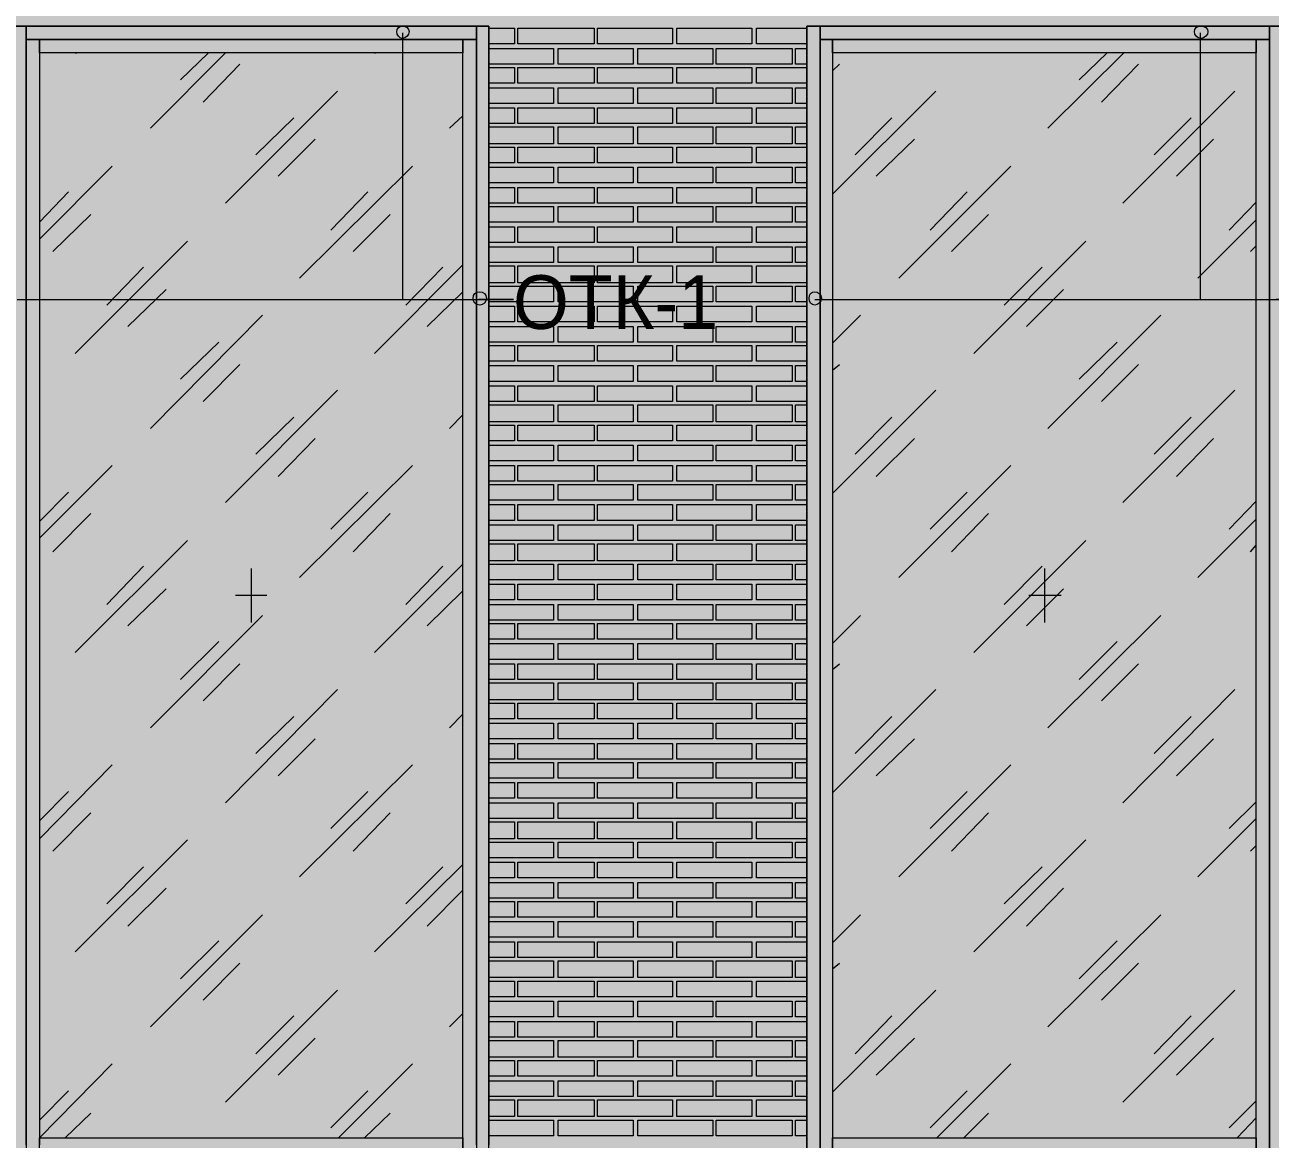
# Model space of a CAD drawing. Header units: millimetres. Extents: x -28928 to 100580, y -22867 to 36490.
# Drawn here: x 20052 to 24754, y 2729 to 6934 of the extents above; entities that cross this region are included whole.
import ezdxf

# ---------------------------------------------------------------- set-up
doc = ezdxf.new("R2010")
doc.units = ezdxf.units.MM
doc.layers.add('PDF _Геометрия', color=7, linetype='Continuous', true_color=0x8f8e8d)
doc.layers.add('PDF _Сплошная заливка', color=7, linetype='Continuous', true_color=0xffffff)
doc.layers.add('PDF _Текст', color=7, linetype='Continuous')

msp = doc.modelspace()

# ---------------------------------------------------------------- hatches: boundary and pattern name
at = {"layer": 'PDF _Сплошная заливка', "true_color": 0xdcd6cf, "transparency": 33554559}
msp.add_hatch(color=254, dxfattribs=at).paths.add_polyline_path([(29465.3, 1544.1), (29486.4, 1544.1), (29486.4, 9028.4), (4952.2, 9028.4), (4952.2, -4713.2), (29465.3, -4713.2)])

# ---------------------------------------------------------------- linework, layer by layer
at = {"layer": 'PDF _Геометрия', "color": 7, "lineweight": 9}
for points in [[(21803.4, 33.7), (21803.4, 2733), (21803.4, 3553.7), (21803.4, 5711.4), (21803.4, 6929.9), (20005.3, 6929.9)], [(20005.3, 6929.9), (20056.1, 6929.9), (20056.1, 6853.7), (20056.1, 2707.6), (20056.1, 808), (20056.1, 109.9), (20056.1, 42.2)], [(21756.8, 2707.6), (21756.8, 6853.7), (21756.8, 6929.9), (21756.8, 6879.1), (21731.4, 6879.1), (20081.4, 6879.1), (20056.1, 6879.1), (20106.8, 6879.1), (20106.8, 2707.6)], [(20056.1, 2707.6), (20056.1, 6879.1), (20056.1, 6929.9), (20081.4, 6929.9), (21731.4, 6929.9), (21756.8, 6929.9), (21803.4, 6929.9), (21803.4, 6853.7), (21803.4, 2707.6)], [(24803, 6929.9), (23004.9, 6929.9), (23004.9, 5711.4), (23004.9, 3553.7), (23004.9, 2733), (23004.9, 33.7), (23004.9, 109.9), (23004.9, 808), (23004.9, 2707.6), (23004.9, 6853.7), (23004.9, 6929.9), (23055.7, 6929.9), (23055.7, 6853.7), (23055.7, 2707.6), (23055.7, 808), (23055.7, 109.9), (23055.7, 42.2)], [(24752.2, 42.2), (24752.2, 109.9), (24752.2, 808), (24752.2, 2707.6), (24752.2, 6853.7), (24752.2, 6929.9), (24752.2, 6879.1), (24726.8, 6879.1), (23081.1, 6879.1), (23055.7, 6879.1), (23102.2, 6879.1), (23102.2, 2707.6), (23102.2, 833.4), (23055.7, 833.4), (23055.7, 2707.6), (23055.7, 6879.1), (23055.7, 6929.9), (23081.1, 6929.9), (24726.8, 6929.9), (24752.2, 6929.9), (24803, 6929.9)], [(21477.6, 6904.5), (21477.6, 5897.6), (21896.4, 5897.6), (21765.3, 5897.6)], [(24489.9, 6904.5), (24489.9, 5897.6), (24908.7, 5897.6), (24777.6, 5897.6)], [(20242.2, 6828.4), (20246.4, 6828.4)], [(20525.7, 6544.9), (20809.1, 6828.4)], [(20639.9, 6726.8), (20745.7, 6828.4)], [(21371.8, 6828.4), (21376.1, 6828.4)], [(23635.3, 6828.4), (23635.3, 6828.4)], [(23914.5, 6544.9), (24202.2, 6828.4)], [(24033, 6726.8), (24138.7, 6828.4)], [(20724.5, 6642.2), (20864.1, 6786)], [(23102.2, 6760.7), (23127.6, 6786)], [(24117.6, 6642.2), (24257.2, 6786)], [(20809.1, 6261.4), (21232.2, 6684.5)], [(23102.2, 6295.3), (23491.4, 6684.5)], [(24198, 6261.4), (24621.1, 6684.5)], [(21655.3, 6544.9), (21706.1, 6591.4)], [(20923.4, 6443.4), (21067.2, 6583)], [(23186.8, 6443.4), (23326.4, 6583)], [(24316.4, 6443.4), (24456.1, 6583)], [(21008, 6363), (21147.6, 6502.6)], [(23267.2, 6363), (23411.1, 6502.6)], [(24401.1, 6363), (24540.7, 6502.6)], [(20106.8, 6126), (20381.8, 6401)], [(21088.4, 5978), (21515.7, 6401)], [(23351.8, 5978), (23774.9, 6401)], [(20106.8, 6189.5), (20216.8, 6303.7)], [(21206.8, 6159.9), (21346.4, 6303.7)], [(23470.3, 6159.9), (23609.9, 6303.7)], [(24599.9, 6159.9), (24701.4, 6265.7)], [(20157.6, 6079.5), (20301.4, 6219.1)], [(21291.4, 6079.5), (21431.1, 6219.1)], [(23550.7, 6079.5), (23690.3, 6219.1)], [(24481.4, 5978), (24701.4, 6198)], [(20242.2, 5694.5), (20665.3, 6117.6)], [(23635.3, 5694.5), (24058.4, 6117.6)], [(24680.3, 6079.5), (24701.4, 6100.7)], [(20360.7, 5876.4), (20500.3, 6020.3)], [(21371.8, 5694.5), (21706.1, 6028.7)], [(21490.3, 5876.4), (21629.9, 6020.3)], [(23749.5, 5876.4), (23893.4, 6020.3)], [(20441.1, 5796), (20584.9, 5935.7)], [(21570.7, 5796), (21706.1, 5927.2)], [(23834.1, 5796), (23973.7, 5935.7)], [(20022.2, 5897.6), (21896.4, 5897.6)], [(23034.5, 5897.6), (24908.7, 5897.6)], [(20525.7, 5411), (20948.7, 5838.4)], [(23102.2, 5732.6), (23208, 5838.4)], [(23914.5, 5411), (24341.8, 5838.4)], [(20639.9, 5597.2), (20783.7, 5736.8)], [(24033, 5597.2), (24176.8, 5736.8)], [(20724.5, 5512.6), (20864.1, 5652.2)], [(23102.2, 5631), (23127.6, 5652.2)], [(24117.6, 5512.6), (24257.2, 5652.2)], [(20809.1, 5131.8), (21232.2, 5554.9)], [(23102.2, 5165.7), (23491.4, 5554.9)], [(24198, 5131.8), (24621.1, 5554.9)], [(21655.3, 5411), (21706.1, 5461.8)], [(20923.4, 5313.7), (21067.2, 5453.4)], [(23186.8, 5313.7), (23326.4, 5453.4)], [(24316.4, 5313.7), (24456.1, 5453.4)], [(21008, 5229.1), (21147.6, 5373)], [(23267.2, 5229.1), (23411.1, 5373)], [(24401.1, 5229.1), (24540.7, 5373)], [(20106.8, 4996.4), (20381.8, 5271.4)], [(21088.4, 4848.4), (21515.7, 5271.4)], [(23351.8, 4848.4), (23774.9, 5271.4)], [(20106.8, 5059.9), (20216.8, 5169.9)], [(21206.8, 5030.3), (21346.4, 5169.9)], [(23470.3, 5030.3), (23609.9, 5169.9)], [(24599.9, 5030.3), (24701.4, 5136)], [(20157.6, 4945.7), (20301.4, 5089.5)], [(21291.4, 4945.7), (21431.1, 5089.5)], [(23550.7, 4945.7), (23690.3, 5089.5)], [(24481.4, 4848.4), (24701.4, 5068.4)], [(20242.2, 4564.9), (20665.3, 4988)], [(23635.3, 4564.9), (24058.4, 4988)], [(24680.3, 4945.7), (24701.4, 4971)], [(20360.7, 4746.8), (20500.3, 4890.7)], [(21371.8, 4564.9), (21706.1, 4899.1)], [(21490.3, 4746.8), (21629.9, 4890.7)], [(23749.5, 4746.8), (23893.4, 4890.7)], [(20906.4, 4882.2), (20906.4, 4679.1)], [(23901.8, 4882.2), (23901.8, 4679.1)], [(20441.1, 4666.4), (20584.9, 4806)], [(21570.7, 4666.4), (21706.1, 4797.6)], [(23834.1, 4666.4), (23973.7, 4806)], [(20965.7, 4780.7), (20847.2, 4780.7)], [(23965.3, 4780.7), (23842.6, 4780.7)], [(20525.7, 4281.4), (20948.7, 4704.5)], [(23102.2, 4598.7), (23208, 4704.5)], [(23914.5, 4281.4), (24341.8, 4704.5)], [(20639.9, 4463.4), (20783.7, 4607.2)], [(24033, 4463.4), (24176.8, 4607.2)], [(20724.5, 4383), (20864.1, 4522.6)], [(23102.2, 4501.4), (23127.6, 4522.6)], [(24117.6, 4383), (24257.2, 4522.6)], [(20809.1, 3998), (21232.2, 4425.3)], [(23102.2, 4036), (23491.4, 4425.3)], [(24198, 3998), (24621.1, 4425.3)], [(21655.3, 4281.4), (21706.1, 4332.2)], [(20923.4, 4184.1), (21067.2, 4323.7)], [(23186.8, 4184.1), (23326.4, 4323.7)], [(24316.4, 4184.1), (24456.1, 4323.7)], [(21008, 4099.5), (21147.6, 4239.1)], [(23267.2, 4099.5), (23411.1, 4239.1)], [(24401.1, 4099.5), (24540.7, 4239.1)], [(20106.8, 3862.6), (20381.8, 4141.8)], [(21088.4, 3718.7), (21515.7, 4141.8)], [(23351.8, 3718.7), (23774.9, 4141.8)], [(20106.8, 3930.3), (20216.8, 4040.3)], [(21206.8, 3900.7), (21346.4, 4040.3)], [(23470.3, 3900.7), (23609.9, 4040.3)], [(24599.9, 3900.7), (24701.4, 4002.2)], [(20157.6, 3816), (20301.4, 3959.9)], [(21291.4, 3816), (21431.1, 3959.9)], [(23550.7, 3816), (23690.3, 3959.9)], [(24481.4, 3718.7), (24701.4, 3938.7)], [(20242.2, 3435.3), (20665.3, 3858.4)], [(23635.3, 3435.3), (24058.4, 3858.4)], [(24680.3, 3816), (24701.4, 3837.2)], [(21371.8, 3435.3), (21706.1, 3765.3)], [(20360.7, 3617.2), (20500.3, 3756.8)], [(21490.3, 3617.2), (21629.9, 3756.8)], [(23749.5, 3617.2), (23893.4, 3756.8)], [(20441.1, 3532.6), (20584.9, 3676.4)], [(21570.7, 3532.6), (21706.1, 3668)], [(23834.1, 3532.6), (23973.7, 3676.4)], [(20525.7, 3151.8), (20948.7, 3574.9)], [(23102.2, 3469.1), (23208, 3574.9)], [(23914.5, 3151.8), (24341.8, 3574.9)], [(20639.9, 3333.7), (20783.7, 3477.6)], [(24033, 3333.7), (24176.8, 3477.6)], [(20724.5, 3253.4), (20864.1, 3393)], [(23102.2, 3371.8), (23127.6, 3393)], [(24117.6, 3253.4), (24257.2, 3393)], [(20809.1, 2868.4), (21232.2, 3291.4)], [(23102.2, 2906.4), (23491.4, 3291.4)], [(24198, 2868.4), (24621.1, 3291.4)], [(21655.3, 3151.8), (21706.1, 3202.6)], [(20923.4, 3050.3), (21067.2, 3194.1)], [(23186.8, 3050.3), (23326.4, 3194.1)], [(24316.4, 3050.3), (24456.1, 3194.1)], [(21008, 2969.9), (21147.6, 3109.5)], [(23267.2, 2969.9), (23411.1, 3109.5)], [(24401.1, 2969.9), (24540.7, 3109.5)], [(20106.8, 2733), (21706.1, 2733), (21706.1, 2682.2), (20106.8, 2682.2), (20106.8, 2733), (20381.8, 3012.2)], [(21236.4, 2733), (21515.7, 3012.2)], [(23495.7, 2733), (23774.9, 3012.2)], [(20106.8, 2800.7), (20216.8, 2910.7)], [(21206.8, 2771), (21346.4, 2910.7)], [(23470.3, 2771), (23609.9, 2910.7)], [(24599.9, 2771), (24701.4, 2872.6)], [(20204.1, 2733), (20301.4, 2826)], [(21333.7, 2733), (21431.1, 2826)], [(23597.2, 2733), (23690.3, 2826)], [(24629.5, 2733), (24701.4, 2809.1)]]:
    msp.add_lwpolyline(points, dxfattribs=at)
at = {"layer": 'PDF _Геометрия', "lineweight": 9}
for points in [[(21803.4, 6921.4), (21900.7, 6921.4), (21900.7, 6862.2), (21803.4, 6862.2)], [(23004.9, 6862.2), (22814.5, 6862.2), (22814.5, 6921.4), (23004.9, 6921.4)], [(21803.4, 6845.3), (21904.9, 6845.3), (22048.7, 6845.3), (22048.7, 6786), (21904.9, 6786), (21803.4, 6786)], [(23004.9, 6786), (22962.6, 6786), (22962.6, 6845.3), (23004.9, 6845.3)], [(21803.4, 6773.4), (21900.7, 6773.4), (21900.7, 6714.1), (21803.4, 6714.1)], [(23004.9, 6714.1), (22814.5, 6714.1), (22814.5, 6773.4), (23004.9, 6773.4)], [(21803.4, 6697.2), (21904.9, 6697.2), (22048.7, 6697.2), (22048.7, 6638), (21904.9, 6638), (21803.4, 6638)], [(23004.9, 6638), (22962.6, 6638), (22962.6, 6697.2), (23004.9, 6697.2)], [(21803.4, 6621), (21900.7, 6621), (21900.7, 6561.8), (21803.4, 6561.8)], [(23004.9, 6561.8), (22814.5, 6561.8), (22814.5, 6621), (23004.9, 6621)], [(21803.4, 6549.1), (21904.9, 6549.1), (22048.7, 6549.1), (22048.7, 6485.7), (21904.9, 6485.7), (21803.4, 6485.7)], [(23004.9, 6485.7), (22962.6, 6485.7), (22962.6, 6549.1), (23004.9, 6549.1)], [(21803.4, 6473), (21900.7, 6473), (21900.7, 6413.7), (21803.4, 6413.7)], [(23004.9, 6413.7), (22814.5, 6413.7), (22814.5, 6473), (23004.9, 6473)], [(21803.4, 6396.8), (21904.9, 6396.8), (22048.7, 6396.8), (22048.7, 6337.6), (21904.9, 6337.6), (21803.4, 6337.6)], [(23004.9, 6337.6), (22962.6, 6337.6), (22962.6, 6396.8), (23004.9, 6396.8)], [(21803.4, 6320.7), (21900.7, 6320.7), (21900.7, 6261.4), (21803.4, 6261.4)], [(23004.9, 6261.4), (22814.5, 6261.4), (22814.5, 6320.7), (23004.9, 6320.7)], [(21803.4, 6248.7), (21904.9, 6248.7), (22048.7, 6248.7), (22048.7, 6189.5), (21904.9, 6189.5), (21803.4, 6189.5)], [(23004.9, 6189.5), (22962.6, 6189.5), (22962.6, 6248.7), (23004.9, 6248.7)], [(21803.4, 6172.6), (21900.7, 6172.6), (21900.7, 6113.4), (21803.4, 6113.4)], [(23004.9, 6113.4), (22814.5, 6113.4), (22814.5, 6172.6), (23004.9, 6172.6)], [(21803.4, 6096.4), (21904.9, 6096.4), (22048.7, 6096.4), (22048.7, 6037.2), (21904.9, 6037.2), (21803.4, 6037.2)], [(23004.9, 6037.2), (22962.6, 6037.2), (22962.6, 6096.4), (23004.9, 6096.4)], [(21803.4, 6024.5), (21900.7, 6024.5), (21900.7, 5961), (21803.4, 5961)], [(23004.9, 5961), (22814.5, 5961), (22814.5, 6024.5), (23004.9, 6024.5)], [(21803.4, 5948.4), (21904.9, 5948.4), (22048.7, 5948.4), (22048.7, 5889.1), (21904.9, 5889.1), (21803.4, 5889.1)], [(23004.9, 5889.1), (22962.6, 5889.1), (22962.6, 5948.4), (23004.9, 5948.4)], [(21803.4, 5872.2), (21900.7, 5872.2), (21900.7, 5813), (21803.4, 5813)], [(23004.9, 5813), (22814.5, 5813), (22814.5, 5872.2), (23004.9, 5872.2)], [(21803.4, 5796), (21904.9, 5796), (22048.7, 5796), (22048.7, 5736.8), (21904.9, 5736.8), (21803.4, 5736.8)], [(23004.9, 5736.8), (22962.6, 5736.8), (22962.6, 5796), (23004.9, 5796)], [(21803.4, 5724.1), (21900.7, 5724.1), (21900.7, 5664.9), (21803.4, 5664.9)], [(23004.9, 5664.9), (22814.5, 5664.9), (22814.5, 5724.1), (23004.9, 5724.1)], [(21803.4, 5648), (21904.9, 5648), (22048.7, 5648), (22048.7, 5588.7), (21904.9, 5588.7), (21803.4, 5588.7)], [(23004.9, 5588.7), (22962.6, 5588.7), (22962.6, 5648), (23004.9, 5648)], [(21803.4, 5571.8), (21900.7, 5571.8), (21900.7, 5512.6), (21803.4, 5512.6)], [(23004.9, 5512.6), (22814.5, 5512.6), (22814.5, 5571.8), (23004.9, 5571.8)], [(21803.4, 5499.9), (21904.9, 5499.9), (22048.7, 5499.9), (22048.7, 5436.4), (21904.9, 5436.4), (21803.4, 5436.4)], [(23004.9, 5436.4), (22962.6, 5436.4), (22962.6, 5499.9), (23004.9, 5499.9)], [(21803.4, 5423.7), (21900.7, 5423.7), (21900.7, 5364.5), (21803.4, 5364.5)], [(23004.9, 5364.5), (22814.5, 5364.5), (22814.5, 5423.7), (23004.9, 5423.7)], [(21803.4, 5347.6), (21904.9, 5347.6), (22048.7, 5347.6), (22048.7, 5288.4), (21904.9, 5288.4), (21803.4, 5288.4)], [(23004.9, 5288.4), (22962.6, 5288.4), (22962.6, 5347.6), (23004.9, 5347.6)], [(21803.4, 5271.4), (21900.7, 5271.4), (21900.7, 5212.2), (21803.4, 5212.2)], [(23004.9, 5212.2), (22814.5, 5212.2), (22814.5, 5271.4), (23004.9, 5271.4)], [(21803.4, 5199.5), (21904.9, 5199.5), (22048.7, 5199.5), (22048.7, 5140.3), (21904.9, 5140.3), (21803.4, 5140.3)], [(23004.9, 5140.3), (22962.6, 5140.3), (22962.6, 5199.5), (23004.9, 5199.5)], [(21803.4, 5123.4), (21900.7, 5123.4), (21900.7, 5064.1), (21803.4, 5064.1)], [(23004.9, 5064.1), (22814.5, 5064.1), (22814.5, 5123.4), (23004.9, 5123.4)], [(21803.4, 5047.2), (21904.9, 5047.2), (22048.7, 5047.2), (22048.7, 4988), (21904.9, 4988), (21803.4, 4988)], [(23004.9, 4988), (22962.6, 4988), (22962.6, 5047.2), (23004.9, 5047.2)], [(21803.4, 4975.3), (21900.7, 4975.3), (21900.7, 4911.8), (21803.4, 4911.8)], [(23004.9, 4911.8), (22814.5, 4911.8), (22814.5, 4975.3), (23004.9, 4975.3)], [(21803.4, 4899.1), (21904.9, 4899.1), (22048.7, 4899.1), (22048.7, 4839.9), (21904.9, 4839.9), (21803.4, 4839.9)], [(23004.9, 4839.9), (22962.6, 4839.9), (22962.6, 4899.1), (23004.9, 4899.1)], [(21803.4, 4823), (21900.7, 4823), (21900.7, 4763.7), (21803.4, 4763.7)], [(23004.9, 4763.7), (22814.5, 4763.7), (22814.5, 4823), (23004.9, 4823)], [(21803.4, 4746.8), (21904.9, 4746.8), (22048.7, 4746.8), (22048.7, 4687.6), (21904.9, 4687.6), (21803.4, 4687.6)], [(23004.9, 4687.6), (22962.6, 4687.6), (22962.6, 4746.8), (23004.9, 4746.8)], [(21803.4, 4674.9), (21900.7, 4674.9), (21900.7, 4615.7), (21803.4, 4615.7)], [(23004.9, 4615.7), (22814.5, 4615.7), (22814.5, 4674.9), (23004.9, 4674.9)], [(21803.4, 4598.7), (21904.9, 4598.7), (22048.7, 4598.7), (22048.7, 4539.5), (21904.9, 4539.5), (21803.4, 4539.5)], [(23004.9, 4539.5), (22962.6, 4539.5), (22962.6, 4598.7), (23004.9, 4598.7)], [(21803.4, 4522.6), (21900.7, 4522.6), (21900.7, 4463.4), (21803.4, 4463.4)], [(23004.9, 4463.4), (22814.5, 4463.4), (22814.5, 4522.6), (23004.9, 4522.6)], [(21803.4, 4450.7), (21904.9, 4450.7), (22048.7, 4450.7), (22048.7, 4387.2), (21904.9, 4387.2), (21803.4, 4387.2)], [(23004.9, 4387.2), (22962.6, 4387.2), (22962.6, 4450.7), (23004.9, 4450.7)], [(21803.4, 4374.5), (21900.7, 4374.5), (21900.7, 4315.3), (21803.4, 4315.3)], [(23004.9, 4315.3), (22814.5, 4315.3), (22814.5, 4374.5), (23004.9, 4374.5)], [(21803.4, 4298.4), (21904.9, 4298.4), (22048.7, 4298.4), (22048.7, 4239.1), (21904.9, 4239.1), (21803.4, 4239.1)], [(23004.9, 4239.1), (22962.6, 4239.1), (22962.6, 4298.4), (23004.9, 4298.4)], [(21803.4, 4222.2), (21900.7, 4222.2), (21900.7, 4163), (21803.4, 4163)], [(23004.9, 4163), (22814.5, 4163), (22814.5, 4222.2), (23004.9, 4222.2)], [(21803.4, 4150.3), (21904.9, 4150.3), (22048.7, 4150.3), (22048.7, 4091), (21904.9, 4091), (21803.4, 4091)], [(23004.9, 4091), (22962.6, 4091), (22962.6, 4150.3), (23004.9, 4150.3)], [(21803.4, 4074.1), (21900.7, 4074.1), (21900.7, 4014.9), (21803.4, 4014.9)], [(23004.9, 4014.9), (22814.5, 4014.9), (22814.5, 4074.1), (23004.9, 4074.1)], [(21803.4, 3998), (21904.9, 3998), (22048.7, 3998), (22048.7, 3938.7), (21904.9, 3938.7), (21803.4, 3938.7)], [(23004.9, 3938.7), (22962.6, 3938.7), (22962.6, 3998), (23004.9, 3998)], [(21803.4, 3926), (21900.7, 3926), (21900.7, 3862.6), (21803.4, 3862.6)], [(23004.9, 3862.6), (22814.5, 3862.6), (22814.5, 3926), (23004.9, 3926)], [(21803.4, 3849.9), (21904.9, 3849.9), (22048.7, 3849.9), (22048.7, 3790.7), (21904.9, 3790.7), (21803.4, 3790.7)], [(23004.9, 3790.7), (22962.6, 3790.7), (22962.6, 3849.9), (23004.9, 3849.9)], [(21803.4, 3773.7), (21900.7, 3773.7), (21900.7, 3714.5), (21803.4, 3714.5)], [(23004.9, 3714.5), (22814.5, 3714.5), (22814.5, 3773.7), (23004.9, 3773.7)], [(21803.4, 3697.6), (21904.9, 3697.6), (22048.7, 3697.6), (22048.7, 3638.4), (21904.9, 3638.4), (21803.4, 3638.4)], [(23004.9, 3638.4), (22962.6, 3638.4), (22962.6, 3697.6), (23004.9, 3697.6)], [(21803.4, 3625.7), (21900.7, 3625.7), (21900.7, 3566.4), (21803.4, 3566.4)], [(23004.9, 3566.4), (22814.5, 3566.4), (22814.5, 3625.7), (23004.9, 3625.7)], [(21803.4, 3549.5), (21904.9, 3549.5), (22048.7, 3549.5), (22048.7, 3490.3), (21904.9, 3490.3), (21803.4, 3490.3)], [(23004.9, 3490.3), (22962.6, 3490.3), (22962.6, 3549.5), (23004.9, 3549.5)], [(21803.4, 3473.4), (21900.7, 3473.4), (21900.7, 3414.1), (21803.4, 3414.1)], [(23004.9, 3414.1), (22814.5, 3414.1), (22814.5, 3473.4), (23004.9, 3473.4)], [(21803.4, 3401.4), (21904.9, 3401.4), (22048.7, 3401.4), (22048.7, 3338), (21904.9, 3338), (21803.4, 3338)], [(23004.9, 3338), (22962.6, 3338), (22962.6, 3401.4), (23004.9, 3401.4)], [(21803.4, 3325.3), (21900.7, 3325.3), (21900.7, 3266), (21803.4, 3266)], [(23004.9, 3266), (22814.5, 3266), (22814.5, 3325.3), (23004.9, 3325.3)], [(21803.4, 3249.1), (21904.9, 3249.1), (22048.7, 3249.1), (22048.7, 3189.9), (21904.9, 3189.9), (21803.4, 3189.9)], [(23004.9, 3189.9), (22962.6, 3189.9), (22962.6, 3249.1), (23004.9, 3249.1)], [(21803.4, 3173), (21900.7, 3173), (21900.7, 3113.7), (21803.4, 3113.7)], [(23004.9, 3113.7), (22814.5, 3113.7), (22814.5, 3173), (23004.9, 3173)], [(21803.4, 3101), (21904.9, 3101), (22048.7, 3101), (22048.7, 3037.6), (21904.9, 3037.6), (21803.4, 3037.6)], [(23004.9, 3037.6), (22962.6, 3037.6), (22962.6, 3101), (23004.9, 3101)], [(21803.4, 3024.9), (21900.7, 3024.9), (21900.7, 2965.7), (21803.4, 2965.7)], [(23004.9, 2965.7), (22814.5, 2965.7), (22814.5, 3024.9), (23004.9, 3024.9)], [(21803.4, 2948.7), (21904.9, 2948.7), (22048.7, 2948.7), (22048.7, 2889.5), (21904.9, 2889.5), (21803.4, 2889.5)], [(23004.9, 2889.5), (22962.6, 2889.5), (22962.6, 2948.7), (23004.9, 2948.7)], [(21803.4, 2876.8), (21900.7, 2876.8), (21900.7, 2813.4), (21803.4, 2813.4)], [(23004.9, 2813.4), (22814.5, 2813.4), (22814.5, 2876.8), (23004.9, 2876.8)], [(21803.4, 2800.7), (21904.9, 2800.7), (22048.7, 2800.7), (22048.7, 2741.4), (21904.9, 2741.4), (21803.4, 2741.4)], [(23004.9, 2741.4), (22962.6, 2741.4), (22962.6, 2800.7), (23004.9, 2800.7)]]:
    msp.add_lwpolyline(points, dxfattribs=at)
for points in [[(22201.1, 6921.4), (22201.1, 6862.2), (21913.4, 6862.2), (21913.4, 6921.4)], [(22497.2, 6921.4), (22497.2, 6862.2), (22213.7, 6862.2), (22213.7, 6921.4)], [(22797.6, 6921.4), (22797.6, 6862.2), (22514.1, 6862.2), (22514.1, 6921.4)], [(22349.1, 6786), (22205.3, 6786), (22065.7, 6786), (22065.7, 6845.3), (22205.3, 6845.3), (22349.1, 6845.3)], [(22649.5, 6786), (22505.7, 6786), (22366.1, 6786), (22366.1, 6845.3), (22505.7, 6845.3), (22649.5, 6845.3)], [(22949.9, 6786), (22806.1, 6786), (22662.2, 6786), (22662.2, 6845.3), (22806.1, 6845.3), (22949.9, 6845.3)], [(22201.1, 6773.4), (22201.1, 6714.1), (21913.4, 6714.1), (21913.4, 6773.4)], [(22497.2, 6773.4), (22497.2, 6714.1), (22213.7, 6714.1), (22213.7, 6773.4)], [(22797.6, 6773.4), (22797.6, 6714.1), (22514.1, 6714.1), (22514.1, 6773.4)], [(22349.1, 6638), (22205.3, 6638), (22065.7, 6638), (22065.7, 6697.2), (22205.3, 6697.2), (22349.1, 6697.2)], [(22649.5, 6638), (22505.7, 6638), (22366.1, 6638), (22366.1, 6697.2), (22505.7, 6697.2), (22649.5, 6697.2)], [(22949.9, 6638), (22806.1, 6638), (22662.2, 6638), (22662.2, 6697.2), (22806.1, 6697.2), (22949.9, 6697.2)], [(22201.1, 6621), (22201.1, 6561.8), (21913.4, 6561.8), (21913.4, 6621)], [(22497.2, 6621), (22497.2, 6561.8), (22213.7, 6561.8), (22213.7, 6621)], [(22797.6, 6621), (22797.6, 6561.8), (22514.1, 6561.8), (22514.1, 6621)], [(22349.1, 6485.7), (22205.3, 6485.7), (22065.7, 6485.7), (22065.7, 6549.1), (22205.3, 6549.1), (22349.1, 6549.1)], [(22649.5, 6485.7), (22505.7, 6485.7), (22366.1, 6485.7), (22366.1, 6549.1), (22505.7, 6549.1), (22649.5, 6549.1)], [(22949.9, 6485.7), (22806.1, 6485.7), (22662.2, 6485.7), (22662.2, 6549.1), (22806.1, 6549.1), (22949.9, 6549.1)], [(22201.1, 6473), (22201.1, 6413.7), (21913.4, 6413.7), (21913.4, 6473)], [(22497.2, 6473), (22497.2, 6413.7), (22213.7, 6413.7), (22213.7, 6473)], [(22797.6, 6473), (22797.6, 6413.7), (22514.1, 6413.7), (22514.1, 6473)], [(22349.1, 6337.6), (22205.3, 6337.6), (22065.7, 6337.6), (22065.7, 6396.8), (22205.3, 6396.8), (22349.1, 6396.8)], [(22649.5, 6337.6), (22505.7, 6337.6), (22366.1, 6337.6), (22366.1, 6396.8), (22505.7, 6396.8), (22649.5, 6396.8)], [(22949.9, 6337.6), (22806.1, 6337.6), (22662.2, 6337.6), (22662.2, 6396.8), (22806.1, 6396.8), (22949.9, 6396.8)], [(22201.1, 6320.7), (22201.1, 6261.4), (21913.4, 6261.4), (21913.4, 6320.7)], [(22497.2, 6320.7), (22497.2, 6261.4), (22213.7, 6261.4), (22213.7, 6320.7)], [(22797.6, 6320.7), (22797.6, 6261.4), (22514.1, 6261.4), (22514.1, 6320.7)], [(22349.1, 6189.5), (22205.3, 6189.5), (22065.7, 6189.5), (22065.7, 6248.7), (22205.3, 6248.7), (22349.1, 6248.7)], [(22649.5, 6189.5), (22505.7, 6189.5), (22366.1, 6189.5), (22366.1, 6248.7), (22505.7, 6248.7), (22649.5, 6248.7)], [(22949.9, 6189.5), (22806.1, 6189.5), (22662.2, 6189.5), (22662.2, 6248.7), (22806.1, 6248.7), (22949.9, 6248.7)], [(22201.1, 6172.6), (22201.1, 6113.4), (21913.4, 6113.4), (21913.4, 6172.6)], [(22497.2, 6172.6), (22497.2, 6113.4), (22213.7, 6113.4), (22213.7, 6172.6)], [(22797.6, 6172.6), (22797.6, 6113.4), (22514.1, 6113.4), (22514.1, 6172.6)], [(22349.1, 6037.2), (22205.3, 6037.2), (22065.7, 6037.2), (22065.7, 6096.4), (22205.3, 6096.4), (22349.1, 6096.4)], [(22649.5, 6037.2), (22505.7, 6037.2), (22366.1, 6037.2), (22366.1, 6096.4), (22505.7, 6096.4), (22649.5, 6096.4)], [(22949.9, 6037.2), (22806.1, 6037.2), (22662.2, 6037.2), (22662.2, 6096.4), (22806.1, 6096.4), (22949.9, 6096.4)], [(22201.1, 6024.5), (22201.1, 5961), (21913.4, 5961), (21913.4, 6024.5)], [(22497.2, 6024.5), (22497.2, 5961), (22213.7, 5961), (22213.7, 6024.5)], [(22797.6, 6024.5), (22797.6, 5961), (22514.1, 5961), (22514.1, 6024.5)], [(22349.1, 5889.1), (22205.3, 5889.1), (22065.7, 5889.1), (22065.7, 5948.4), (22205.3, 5948.4), (22349.1, 5948.4)], [(22649.5, 5889.1), (22505.7, 5889.1), (22366.1, 5889.1), (22366.1, 5948.4), (22505.7, 5948.4), (22649.5, 5948.4)], [(22949.9, 5889.1), (22806.1, 5889.1), (22662.2, 5889.1), (22662.2, 5948.4), (22806.1, 5948.4), (22949.9, 5948.4)], [(22201.1, 5872.2), (22201.1, 5813), (21913.4, 5813), (21913.4, 5872.2)], [(22497.2, 5872.2), (22497.2, 5813), (22213.7, 5813), (22213.7, 5872.2)], [(22797.6, 5872.2), (22797.6, 5813), (22514.1, 5813), (22514.1, 5872.2)], [(22349.1, 5736.8), (22205.3, 5736.8), (22065.7, 5736.8), (22065.7, 5796), (22205.3, 5796), (22349.1, 5796)], [(22649.5, 5736.8), (22505.7, 5736.8), (22366.1, 5736.8), (22366.1, 5796), (22505.7, 5796), (22649.5, 5796)], [(22949.9, 5736.8), (22806.1, 5736.8), (22662.2, 5736.8), (22662.2, 5796), (22806.1, 5796), (22949.9, 5796)], [(22201.1, 5724.1), (22201.1, 5664.9), (21913.4, 5664.9), (21913.4, 5724.1)], [(22497.2, 5724.1), (22497.2, 5664.9), (22213.7, 5664.9), (22213.7, 5724.1)], [(22797.6, 5724.1), (22797.6, 5664.9), (22514.1, 5664.9), (22514.1, 5724.1)], [(22349.1, 5588.7), (22205.3, 5588.7), (22065.7, 5588.7), (22065.7, 5648), (22205.3, 5648), (22349.1, 5648)], [(22649.5, 5588.7), (22505.7, 5588.7), (22366.1, 5588.7), (22366.1, 5648), (22505.7, 5648), (22649.5, 5648)], [(22949.9, 5588.7), (22806.1, 5588.7), (22662.2, 5588.7), (22662.2, 5648), (22806.1, 5648), (22949.9, 5648)], [(22201.1, 5571.8), (22201.1, 5512.6), (21913.4, 5512.6), (21913.4, 5571.8)], [(22497.2, 5571.8), (22497.2, 5512.6), (22213.7, 5512.6), (22213.7, 5571.8)], [(22797.6, 5571.8), (22797.6, 5512.6), (22514.1, 5512.6), (22514.1, 5571.8)], [(22349.1, 5436.4), (22205.3, 5436.4), (22065.7, 5436.4), (22065.7, 5499.9), (22205.3, 5499.9), (22349.1, 5499.9)], [(22649.5, 5436.4), (22505.7, 5436.4), (22366.1, 5436.4), (22366.1, 5499.9), (22505.7, 5499.9), (22649.5, 5499.9)], [(22949.9, 5436.4), (22806.1, 5436.4), (22662.2, 5436.4), (22662.2, 5499.9), (22806.1, 5499.9), (22949.9, 5499.9)], [(22201.1, 5423.7), (22201.1, 5364.5), (21913.4, 5364.5), (21913.4, 5423.7)], [(22497.2, 5423.7), (22497.2, 5364.5), (22213.7, 5364.5), (22213.7, 5423.7)], [(22797.6, 5423.7), (22797.6, 5364.5), (22514.1, 5364.5), (22514.1, 5423.7)], [(22349.1, 5288.4), (22205.3, 5288.4), (22065.7, 5288.4), (22065.7, 5347.6), (22205.3, 5347.6), (22349.1, 5347.6)], [(22649.5, 5288.4), (22505.7, 5288.4), (22366.1, 5288.4), (22366.1, 5347.6), (22505.7, 5347.6), (22649.5, 5347.6)], [(22949.9, 5288.4), (22806.1, 5288.4), (22662.2, 5288.4), (22662.2, 5347.6), (22806.1, 5347.6), (22949.9, 5347.6)], [(22201.1, 5271.4), (22201.1, 5212.2), (21913.4, 5212.2), (21913.4, 5271.4)], [(22497.2, 5271.4), (22497.2, 5212.2), (22213.7, 5212.2), (22213.7, 5271.4)], [(22797.6, 5271.4), (22797.6, 5212.2), (22514.1, 5212.2), (22514.1, 5271.4)], [(22349.1, 5140.3), (22205.3, 5140.3), (22065.7, 5140.3), (22065.7, 5199.5), (22205.3, 5199.5), (22349.1, 5199.5)], [(22649.5, 5140.3), (22505.7, 5140.3), (22366.1, 5140.3), (22366.1, 5199.5), (22505.7, 5199.5), (22649.5, 5199.5)], [(22949.9, 5140.3), (22806.1, 5140.3), (22662.2, 5140.3), (22662.2, 5199.5), (22806.1, 5199.5), (22949.9, 5199.5)], [(22201.1, 5123.4), (22201.1, 5064.1), (21913.4, 5064.1), (21913.4, 5123.4)], [(22497.2, 5123.4), (22497.2, 5064.1), (22213.7, 5064.1), (22213.7, 5123.4)], [(22797.6, 5123.4), (22797.6, 5064.1), (22514.1, 5064.1), (22514.1, 5123.4)], [(22349.1, 4988), (22205.3, 4988), (22065.7, 4988), (22065.7, 5047.2), (22205.3, 5047.2), (22349.1, 5047.2)], [(22649.5, 4988), (22505.7, 4988), (22366.1, 4988), (22366.1, 5047.2), (22505.7, 5047.2), (22649.5, 5047.2)], [(22949.9, 4988), (22806.1, 4988), (22662.2, 4988), (22662.2, 5047.2), (22806.1, 5047.2), (22949.9, 5047.2)], [(22201.1, 4975.3), (22201.1, 4911.8), (21913.4, 4911.8), (21913.4, 4975.3)], [(22497.2, 4975.3), (22497.2, 4911.8), (22213.7, 4911.8), (22213.7, 4975.3)], [(22797.6, 4975.3), (22797.6, 4911.8), (22514.1, 4911.8), (22514.1, 4975.3)], [(22349.1, 4839.9), (22205.3, 4839.9), (22065.7, 4839.9), (22065.7, 4899.1), (22205.3, 4899.1), (22349.1, 4899.1)], [(22649.5, 4839.9), (22505.7, 4839.9), (22366.1, 4839.9), (22366.1, 4899.1), (22505.7, 4899.1), (22649.5, 4899.1)], [(22949.9, 4839.9), (22806.1, 4839.9), (22662.2, 4839.9), (22662.2, 4899.1), (22806.1, 4899.1), (22949.9, 4899.1)], [(22201.1, 4823), (22201.1, 4763.7), (21913.4, 4763.7), (21913.4, 4823)], [(22497.2, 4823), (22497.2, 4763.7), (22213.7, 4763.7), (22213.7, 4823)], [(22797.6, 4823), (22797.6, 4763.7), (22514.1, 4763.7), (22514.1, 4823)], [(22349.1, 4687.6), (22205.3, 4687.6), (22065.7, 4687.6), (22065.7, 4746.8), (22205.3, 4746.8), (22349.1, 4746.8)], [(22649.5, 4687.6), (22505.7, 4687.6), (22366.1, 4687.6), (22366.1, 4746.8), (22505.7, 4746.8), (22649.5, 4746.8)], [(22949.9, 4687.6), (22806.1, 4687.6), (22662.2, 4687.6), (22662.2, 4746.8), (22806.1, 4746.8), (22949.9, 4746.8)], [(22201.1, 4674.9), (22201.1, 4615.7), (21913.4, 4615.7), (21913.4, 4674.9)], [(22497.2, 4674.9), (22497.2, 4615.7), (22213.7, 4615.7), (22213.7, 4674.9)], [(22797.6, 4674.9), (22797.6, 4615.7), (22514.1, 4615.7), (22514.1, 4674.9)], [(22349.1, 4539.5), (22205.3, 4539.5), (22065.7, 4539.5), (22065.7, 4598.7), (22205.3, 4598.7), (22349.1, 4598.7)], [(22649.5, 4539.5), (22505.7, 4539.5), (22366.1, 4539.5), (22366.1, 4598.7), (22505.7, 4598.7), (22649.5, 4598.7)], [(22949.9, 4539.5), (22806.1, 4539.5), (22662.2, 4539.5), (22662.2, 4598.7), (22806.1, 4598.7), (22949.9, 4598.7)], [(22201.1, 4522.6), (22201.1, 4463.4), (21913.4, 4463.4), (21913.4, 4522.6)], [(22497.2, 4522.6), (22497.2, 4463.4), (22213.7, 4463.4), (22213.7, 4522.6)], [(22797.6, 4522.6), (22797.6, 4463.4), (22514.1, 4463.4), (22514.1, 4522.6)], [(22349.1, 4387.2), (22205.3, 4387.2), (22065.7, 4387.2), (22065.7, 4450.7), (22205.3, 4450.7), (22349.1, 4450.7)], [(22649.5, 4387.2), (22505.7, 4387.2), (22366.1, 4387.2), (22366.1, 4450.7), (22505.7, 4450.7), (22649.5, 4450.7)], [(22949.9, 4387.2), (22806.1, 4387.2), (22662.2, 4387.2), (22662.2, 4450.7), (22806.1, 4450.7), (22949.9, 4450.7)], [(22201.1, 4374.5), (22201.1, 4315.3), (21913.4, 4315.3), (21913.4, 4374.5)], [(22497.2, 4374.5), (22497.2, 4315.3), (22213.7, 4315.3), (22213.7, 4374.5)], [(22797.6, 4374.5), (22797.6, 4315.3), (22514.1, 4315.3), (22514.1, 4374.5)], [(22349.1, 4239.1), (22205.3, 4239.1), (22065.7, 4239.1), (22065.7, 4298.4), (22205.3, 4298.4), (22349.1, 4298.4)], [(22649.5, 4239.1), (22505.7, 4239.1), (22366.1, 4239.1), (22366.1, 4298.4), (22505.7, 4298.4), (22649.5, 4298.4)], [(22949.9, 4239.1), (22806.1, 4239.1), (22662.2, 4239.1), (22662.2, 4298.4), (22806.1, 4298.4), (22949.9, 4298.4)], [(22201.1, 4222.2), (22201.1, 4163), (21913.4, 4163), (21913.4, 4222.2)], [(22497.2, 4222.2), (22497.2, 4163), (22213.7, 4163), (22213.7, 4222.2)], [(22797.6, 4222.2), (22797.6, 4163), (22514.1, 4163), (22514.1, 4222.2)], [(22349.1, 4091), (22205.3, 4091), (22065.7, 4091), (22065.7, 4150.3), (22205.3, 4150.3), (22349.1, 4150.3)], [(22649.5, 4091), (22505.7, 4091), (22366.1, 4091), (22366.1, 4150.3), (22505.7, 4150.3), (22649.5, 4150.3)], [(22949.9, 4091), (22806.1, 4091), (22662.2, 4091), (22662.2, 4150.3), (22806.1, 4150.3), (22949.9, 4150.3)], [(22201.1, 4074.1), (22201.1, 4014.9), (21913.4, 4014.9), (21913.4, 4074.1)], [(22497.2, 4074.1), (22497.2, 4014.9), (22213.7, 4014.9), (22213.7, 4074.1)], [(22797.6, 4074.1), (22797.6, 4014.9), (22514.1, 4014.9), (22514.1, 4074.1)], [(22349.1, 3938.7), (22205.3, 3938.7), (22065.7, 3938.7), (22065.7, 3998), (22205.3, 3998), (22349.1, 3998)], [(22649.5, 3938.7), (22505.7, 3938.7), (22366.1, 3938.7), (22366.1, 3998), (22505.7, 3998), (22649.5, 3998)], [(22949.9, 3938.7), (22806.1, 3938.7), (22662.2, 3938.7), (22662.2, 3998), (22806.1, 3998), (22949.9, 3998)], [(22201.1, 3926), (22201.1, 3862.6), (21913.4, 3862.6), (21913.4, 3926)], [(22497.2, 3926), (22497.2, 3862.6), (22213.7, 3862.6), (22213.7, 3926)], [(22797.6, 3926), (22797.6, 3862.6), (22514.1, 3862.6), (22514.1, 3926)], [(22349.1, 3790.7), (22205.3, 3790.7), (22065.7, 3790.7), (22065.7, 3849.9), (22205.3, 3849.9), (22349.1, 3849.9)], [(22649.5, 3790.7), (22505.7, 3790.7), (22366.1, 3790.7), (22366.1, 3849.9), (22505.7, 3849.9), (22649.5, 3849.9)], [(22949.9, 3790.7), (22806.1, 3790.7), (22662.2, 3790.7), (22662.2, 3849.9), (22806.1, 3849.9), (22949.9, 3849.9)], [(22201.1, 3773.7), (22201.1, 3714.5), (21913.4, 3714.5), (21913.4, 3773.7)], [(22497.2, 3773.7), (22497.2, 3714.5), (22213.7, 3714.5), (22213.7, 3773.7)], [(22797.6, 3773.7), (22797.6, 3714.5), (22514.1, 3714.5), (22514.1, 3773.7)], [(22349.1, 3638.4), (22205.3, 3638.4), (22065.7, 3638.4), (22065.7, 3697.6), (22205.3, 3697.6), (22349.1, 3697.6)], [(22649.5, 3638.4), (22505.7, 3638.4), (22366.1, 3638.4), (22366.1, 3697.6), (22505.7, 3697.6), (22649.5, 3697.6)], [(22949.9, 3638.4), (22806.1, 3638.4), (22662.2, 3638.4), (22662.2, 3697.6), (22806.1, 3697.6), (22949.9, 3697.6)], [(22201.1, 3625.7), (22201.1, 3566.4), (21913.4, 3566.4), (21913.4, 3625.7)], [(22497.2, 3625.7), (22497.2, 3566.4), (22213.7, 3566.4), (22213.7, 3625.7)], [(22797.6, 3625.7), (22797.6, 3566.4), (22514.1, 3566.4), (22514.1, 3625.7)], [(22349.1, 3490.3), (22205.3, 3490.3), (22065.7, 3490.3), (22065.7, 3549.5), (22205.3, 3549.5), (22349.1, 3549.5)], [(22649.5, 3490.3), (22505.7, 3490.3), (22366.1, 3490.3), (22366.1, 3549.5), (22505.7, 3549.5), (22649.5, 3549.5)], [(22949.9, 3490.3), (22806.1, 3490.3), (22662.2, 3490.3), (22662.2, 3549.5), (22806.1, 3549.5), (22949.9, 3549.5)], [(22201.1, 3473.4), (22201.1, 3414.1), (21913.4, 3414.1), (21913.4, 3473.4)], [(22497.2, 3473.4), (22497.2, 3414.1), (22213.7, 3414.1), (22213.7, 3473.4)], [(22797.6, 3473.4), (22797.6, 3414.1), (22514.1, 3414.1), (22514.1, 3473.4)], [(22349.1, 3338), (22205.3, 3338), (22065.7, 3338), (22065.7, 3401.4), (22205.3, 3401.4), (22349.1, 3401.4)], [(22649.5, 3338), (22505.7, 3338), (22366.1, 3338), (22366.1, 3401.4), (22505.7, 3401.4), (22649.5, 3401.4)], [(22949.9, 3338), (22806.1, 3338), (22662.2, 3338), (22662.2, 3401.4), (22806.1, 3401.4), (22949.9, 3401.4)], [(22201.1, 3325.3), (22201.1, 3266), (21913.4, 3266), (21913.4, 3325.3)], [(22497.2, 3325.3), (22497.2, 3266), (22213.7, 3266), (22213.7, 3325.3)], [(22797.6, 3325.3), (22797.6, 3266), (22514.1, 3266), (22514.1, 3325.3)], [(22349.1, 3189.9), (22205.3, 3189.9), (22065.7, 3189.9), (22065.7, 3249.1), (22205.3, 3249.1), (22349.1, 3249.1)], [(22649.5, 3189.9), (22505.7, 3189.9), (22366.1, 3189.9), (22366.1, 3249.1), (22505.7, 3249.1), (22649.5, 3249.1)], [(22949.9, 3189.9), (22806.1, 3189.9), (22662.2, 3189.9), (22662.2, 3249.1), (22806.1, 3249.1), (22949.9, 3249.1)], [(22201.1, 3173), (22201.1, 3113.7), (21913.4, 3113.7), (21913.4, 3173)], [(22497.2, 3173), (22497.2, 3113.7), (22213.7, 3113.7), (22213.7, 3173)], [(22797.6, 3173), (22797.6, 3113.7), (22514.1, 3113.7), (22514.1, 3173)], [(22349.1, 3037.6), (22205.3, 3037.6), (22065.7, 3037.6), (22065.7, 3101), (22205.3, 3101), (22349.1, 3101)], [(22649.5, 3037.6), (22505.7, 3037.6), (22366.1, 3037.6), (22366.1, 3101), (22505.7, 3101), (22649.5, 3101)], [(22949.9, 3037.6), (22806.1, 3037.6), (22662.2, 3037.6), (22662.2, 3101), (22806.1, 3101), (22949.9, 3101)], [(22201.1, 3024.9), (22201.1, 2965.7), (21913.4, 2965.7), (21913.4, 3024.9)], [(22497.2, 3024.9), (22497.2, 2965.7), (22213.7, 2965.7), (22213.7, 3024.9)], [(22797.6, 3024.9), (22797.6, 2965.7), (22514.1, 2965.7), (22514.1, 3024.9)], [(22349.1, 2889.5), (22205.3, 2889.5), (22065.7, 2889.5), (22065.7, 2948.7), (22205.3, 2948.7), (22349.1, 2948.7)], [(22649.5, 2889.5), (22505.7, 2889.5), (22366.1, 2889.5), (22366.1, 2948.7), (22505.7, 2948.7), (22649.5, 2948.7)], [(22949.9, 2889.5), (22806.1, 2889.5), (22662.2, 2889.5), (22662.2, 2948.7), (22806.1, 2948.7), (22949.9, 2948.7)], [(22201.1, 2876.8), (22201.1, 2813.4), (21913.4, 2813.4), (21913.4, 2876.8)], [(22497.2, 2876.8), (22497.2, 2813.4), (22213.7, 2813.4), (22213.7, 2876.8)], [(22797.6, 2876.8), (22797.6, 2813.4), (22514.1, 2813.4), (22514.1, 2876.8)], [(22349.1, 2741.4), (22205.3, 2741.4), (22065.7, 2741.4), (22065.7, 2800.7), (22205.3, 2800.7), (22349.1, 2800.7)], [(22649.5, 2741.4), (22505.7, 2741.4), (22366.1, 2741.4), (22366.1, 2800.7), (22505.7, 2800.7), (22649.5, 2800.7)], [(22949.9, 2741.4), (22806.1, 2741.4), (22662.2, 2741.4), (22662.2, 2800.7), (22806.1, 2800.7), (22949.9, 2800.7)]]:
    msp.add_lwpolyline(points, close=True, dxfattribs=at)
at = {"layer": 'PDF _Геометрия', "color": 7, "lineweight": 9}
for points in [[(20106.8, 6879.1), (21706.1, 6879.1), (21706.1, 6828.4), (20106.8, 6828.4)], [(21706.1, 2707.6), (21706.1, 6879.1), (21756.8, 6879.1), (21756.8, 2707.6), (21756.8, 833.4), (21706.1, 833.4)], [(23102.2, 6879.1), (24701.4, 6879.1), (24701.4, 6828.4), (23102.2, 6828.4)], [(24701.4, 2707.6), (24701.4, 6879.1), (24752.2, 6879.1), (24752.2, 2707.6), (24752.2, 833.4), (24701.4, 833.4)], [(23102.2, 2733), (24701.4, 2733), (24701.4, 2682.2), (23102.2, 2682.2)]]:
    msp.add_lwpolyline(points, close=True, dxfattribs=at)
for points in [[(21456.4, 6908.7), (21456.4, 6921.4), (21464.9, 6929.9), (21477.6, 6929.9)], [(21456.4, 6908.7), (21456.4, 6921.4), (21464.9, 6929.9), (21477.6, 6929.9)], [(21477.6, 6929.9), (21490.3, 6929.9), (21503, 6921.4), (21503, 6908.7)], [(21477.6, 6929.9), (21490.3, 6929.9), (21503, 6921.4), (21503, 6908.7)], [(24468.7, 6908.7), (24468.7, 6921.4), (24477.2, 6929.9), (24494.1, 6929.9)], [(24468.7, 6908.7), (24468.7, 6921.4), (24477.2, 6929.9), (24494.1, 6929.9)], [(24494.1, 6929.9), (24506.8, 6929.9), (24519.5, 6921.4), (24519.5, 6908.7)], [(24494.1, 6929.9), (24506.8, 6929.9), (24519.5, 6921.4), (24519.5, 6908.7)], [(21477.6, 6883.4), (21464.9, 6883.4), (21456.4, 6896), (21456.4, 6908.7)], [(21477.6, 6883.4), (21464.9, 6883.4), (21456.4, 6896), (21456.4, 6908.7)], [(21503, 6908.7), (21503, 6896), (21490.3, 6883.4), (21477.6, 6883.4)], [(21503, 6908.7), (21503, 6896), (21490.3, 6883.4), (21477.6, 6883.4)], [(24494.1, 6883.4), (24477.2, 6883.4), (24468.7, 6896), (24468.7, 6908.7)], [(24494.1, 6883.4), (24477.2, 6883.4), (24468.7, 6896), (24468.7, 6908.7)], [(24519.5, 6908.7), (24519.5, 6896), (24506.8, 6883.4), (24494.1, 6883.4)], [(24519.5, 6908.7), (24519.5, 6896), (24506.8, 6883.4), (24494.1, 6883.4)], [(21744.1, 5901.8), (21744.1, 5918.7), (21752.6, 5927.2), (21769.5, 5927.2)], [(21744.1, 5901.8), (21744.1, 5918.7), (21752.6, 5927.2), (21769.5, 5927.2)], [(21769.5, 5927.2), (21782.2, 5927.2), (21794.9, 5918.7), (21794.9, 5901.8)], [(21769.5, 5927.2), (21782.2, 5927.2), (21794.9, 5918.7), (21794.9, 5901.8)], [(23013.4, 5901.8), (23013.4, 5918.7), (23021.8, 5927.2), (23034.5, 5927.2)], [(23013.4, 5901.8), (23013.4, 5918.7), (23021.8, 5927.2), (23034.5, 5927.2)], [(23034.5, 5927.2), (23047.2, 5927.2), (23059.9, 5918.7), (23059.9, 5901.8)], [(23034.5, 5927.2), (23047.2, 5927.2), (23059.9, 5918.7), (23059.9, 5901.8)], [(21769.5, 5876.4), (21752.6, 5876.4), (21744.1, 5889.1), (21744.1, 5901.8)], [(21769.5, 5876.4), (21752.6, 5876.4), (21744.1, 5889.1), (21744.1, 5901.8)], [(21794.9, 5901.8), (21794.9, 5889.1), (21782.2, 5876.4), (21769.5, 5876.4)], [(21794.9, 5901.8), (21794.9, 5889.1), (21782.2, 5876.4), (21769.5, 5876.4)], [(23034.5, 5876.4), (23021.8, 5876.4), (23013.4, 5889.1), (23013.4, 5901.8)], [(23034.5, 5876.4), (23021.8, 5876.4), (23013.4, 5889.1), (23013.4, 5901.8)], [(23059.9, 5901.8), (23059.9, 5889.1), (23047.2, 5876.4), (23034.5, 5876.4)], [(23059.9, 5901.8), (23059.9, 5889.1), (23047.2, 5876.4), (23034.5, 5876.4)]]:
    msp.add_open_spline(points, degree=3, dxfattribs=at)
at = {"layer": 'PDF _Сплошная заливка', "lineweight": 9, "transparency": 33554559}
for points in [[(20106.8, 6828.4), (20106.8, 2733), (21706.1, 6828.4), (21706.1, 2733)], [(23102.2, 6828.4), (23102.2, 2733), (24701.4, 6828.4), (24701.4, 2733)]]:
    msp.add_solid(points, dxfattribs=at)

# ---------------------------------------------------------------- texts
at = {"layer": 'PDF _Текст', "insert": (21895.3, 5886.5), "char_height": 202.56, "attachment_point": 4, "style": ''}
msp.add_mtext('ОТК-1', dxfattribs=at)

doc.saveas('drawing.dxf')
